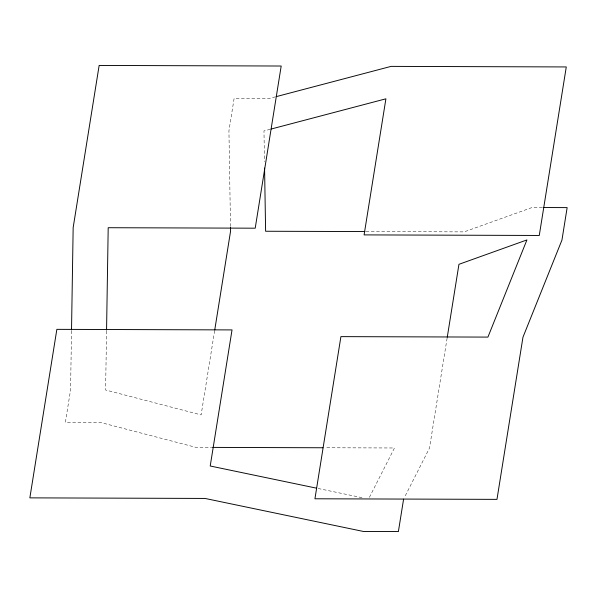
<?xml version="1.0" encoding="UTF-8"?>
<svg xmlns="http://www.w3.org/2000/svg" width="597" height="597" viewBox="0 0 597 597"><rect width="100%" height="100%" fill="white"/><g stroke="black" fill="none" stroke-linecap="round" stroke-linejoin="round"><path stroke-width="0.45" stroke-dasharray="2.98 2.24" d="M71.513 330.88L70.573 389.893L65.371 422.325L100.408 422.445L195.928 447.347L211.689 447.399M106.55 330.992L105.609 390.005L201.129 414.915L214.577 330.992M447.108 338.156L429.489 448.093L404.43 497.48M369.394 497.368L394.46 447.981L324.761 447.757M275.441 96.841L269.165 98.49L234.128 98.378L228.935 130.81L230.502 226.487M270.247 129.273L263.971 130.922L264.471 161.578M542.255 207.532L532.114 207.502L464.145 231.882L365.894 231.569M318.179 488.51L362.26 497.704"/><path stroke-width="0.9" d="M71.528 329.954L73.162 227.599L99.147 65.439L281.194 66.021L255.21 228.188L108.199 227.711L106.565 330.074M214.726 330.081L230.576 231.129L230.517 227.42M403.594 499.129L398.393 531.561L363.357 531.449L205.025 498.435L29.85 497.868L56.857 329.35L232.032 329.91L210.219 466.003L316.38 488.137M447.257 337.238L458.944 264.314L526.92 239.934L487.928 337.096L340.917 336.626L314.932 498.786L496.973 499.368L522.965 337.208L561.956 240.046L567.15 207.614L543.18 207.532M276.336 96.602L391.102 66.379L566.277 66.939L539.27 235.464L364.095 234.897L385.908 98.811L271.142 129.034M364.968 231.561L265.613 231.248L264.575 168.078M212.614 447.399L322.91 447.757"/></g></svg>
